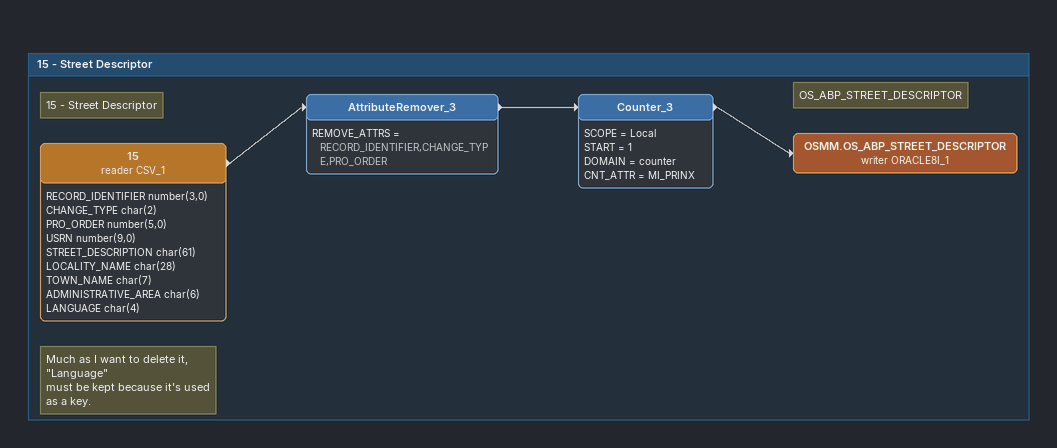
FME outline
Bookmark: 15 - Street Descriptor
Note: 15 - Street Descriptor
15 (reader CSV_1)
    attributes: RECORD_IDENTIFIER number(3,0), CHANGE_TYPE char(2), PRO_ORDER number(5,0), USRN number(9,0), STREET_DESCRIPTION char(61), LOCALITY_NAME char(28), TOWN_NAME char(7), ADMINISTRATIVE_AREA char(6), LANGUAGE char(4)
    -> AttributeRemover_3
Note: Much as I want to delete it, "Language" / must be kept because it's used as a key.
AttributeRemover_3
    REMOVE_ATTRS = RECORD_IDENTIFIER,CHANGE_TYPE,PRO_ORDER
    -> Counter_3
Counter_3
    SCOPE = Local
    START = 1
    DOMAIN = counter
    CNT_ATTR = MI_PRINX
    -> OSMM.OS_ABP_STREET_DESCRIPTOR (writer ORACLE8I_1)
Note: OS_ABP_STREET_DESCRIPTOR
OSMM.OS_ABP_STREET_DESCRIPTOR (writer ORACLE8I_1)
